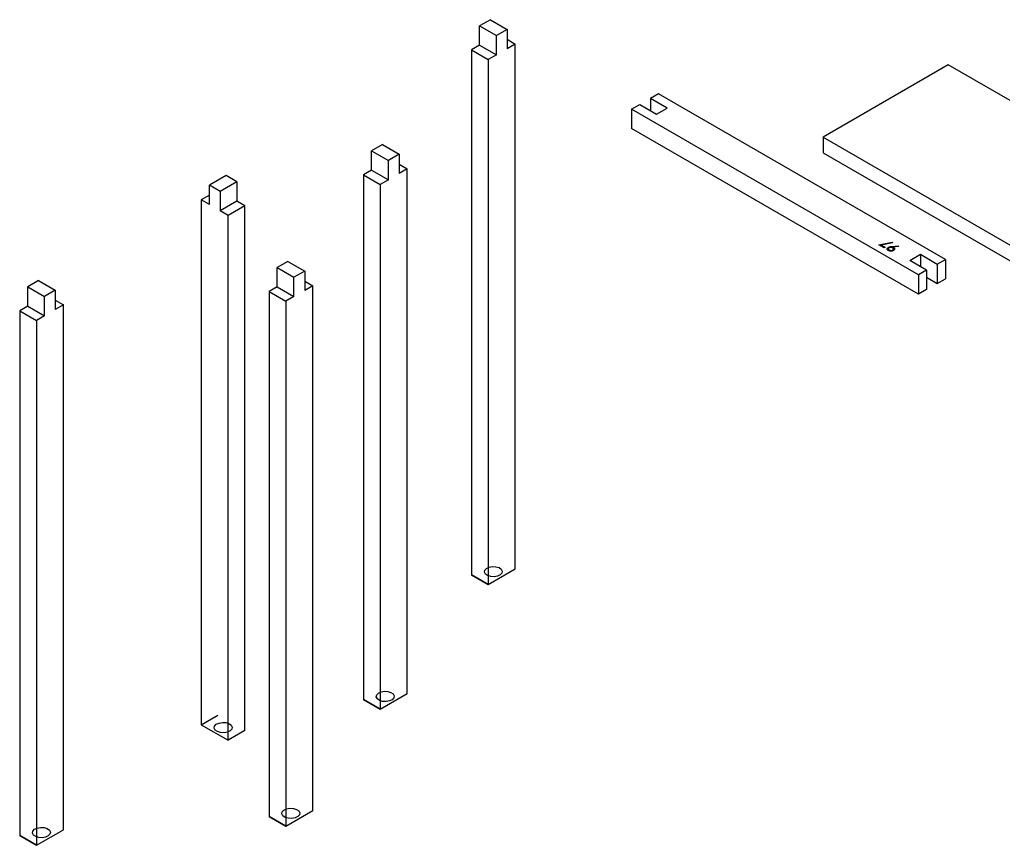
# Model space of a CAD drawing. Header units: millimetres. Extents: x 36 to 151, y 48 to 186.
# Drawn here: x 36.4 to 87.9, y 98.7 to 141.9 of the extents above; entities that cross this region are included whole.
import ezdxf

# ---------------------------------------------------------------- set-up
doc = ezdxf.new("R2010")
doc.units = ezdxf.units.MM

msp = doc.modelspace()

# ---------------------------------------------------------------- linework, layer by layer
at = {"color": 7, "linetype": 'Continuous', "lineweight": 25}
for p, q in [((61.081, 141.927), (60.515, 141.6)), ((61.081, 141.927), (61.957, 141.42)), ((60.515, 140.587), (60.515, 141.6)), ((60.515, 141.6), (61.392, 141.094)), ((61.957, 141.42), (61.392, 141.094)), ((61.957, 141.42), (61.957, 140.408)), ((61.392, 140.081), (61.392, 141.094)), ((61.957, 140.898), (62.382, 140.653)), ((62.382, 140.653), (61.957, 140.408)), ((62.382, 113.183), (62.382, 140.653)), ((60.515, 140.587), (60.091, 140.343)), ((60.091, 140.343), (60.967, 139.836)), ((60.091, 140.343), (60.091, 112.872)), ((60.515, 140.587), (61.392, 140.081)), ((61.392, 140.081), (60.967, 139.836)), ((60.967, 139.836), (60.967, 112.366)), ((85.056, 139.557), (78.506, 135.775)), ((89.679, 136.888), (85.056, 139.557)), ((69.885, 138.052), (69.461, 137.807)), ((84.904, 129.381), (69.885, 138.052)), ((70.338, 137.3), (69.461, 137.807)), ((69.461, 137.807), (69.461, 137.153)), ((68.471, 137.235), (68.895, 137.48)), ((68.471, 137.235), (68.471, 136.223)), ((83.49, 128.565), (68.471, 137.235)), ((68.895, 137.48), (69.772, 136.974)), ((69.772, 136.974), (70.338, 137.3)), ((83.49, 127.552), (68.471, 136.223)), ((78.506, 135.775), (93.786, 126.954)), ((78.506, 135.775), (78.506, 134.959)), ((55.424, 135.395), (54.858, 135.069)), ((54.858, 135.069), (55.735, 134.563)), ((54.858, 134.056), (54.858, 135.069)), ((55.424, 135.395), (56.3, 134.889)), ((78.506, 134.959), (93.786, 126.137)), ((56.3, 134.889), (55.735, 134.563)), ((55.735, 133.55), (55.735, 134.563)), ((56.3, 134.889), (56.3, 133.877)), ((54.858, 134.056), (54.434, 133.811)), ((54.858, 134.056), (55.735, 133.55)), ((56.3, 134.366), (56.725, 134.121)), ((56.725, 134.121), (56.3, 133.877)), ((56.725, 106.651), (56.725, 134.121)), ((47.235, 133.762), (46.359, 133.256)), ((47.801, 133.436), (46.924, 132.93)), ((47.801, 133.436), (47.235, 133.762)), ((47.801, 133.436), (47.801, 132.423)), ((54.434, 133.811), (54.434, 106.341)), ((54.434, 133.811), (55.311, 133.305)), ((55.735, 133.55), (55.311, 133.305)), ((46.359, 132.244), (46.359, 133.256)), ((46.924, 132.93), (46.359, 133.256)), ((46.924, 132.93), (46.924, 131.917)), ((55.311, 133.305), (55.311, 105.835)), ((46.359, 132.734), (45.934, 132.489)), ((46.359, 132.244), (45.934, 132.489)), ((45.934, 132.489), (45.934, 105.019)), ((47.801, 132.423), (46.924, 131.917)), ((48.225, 132.178), (47.801, 132.423)), ((47.349, 131.672), (46.924, 131.917)), ((48.225, 132.178), (47.349, 131.672)), ((48.225, 104.708), (48.225, 132.178)), ((47.349, 104.202), (47.349, 131.672)), ((81.419, 130.142), (82.116, 130.272)), ((81.695, 129.983), (81.419, 130.142)), ((82.131, 130.241), (81.533, 130.13)), ((81.533, 130.13), (81.741, 130.01)), ((81.533, 130.077), (81.533, 130.13)), ((81.741, 130.01), (81.695, 129.983)), ((81.908, 129.843), (81.908, 130.006)), ((81.912, 129.934), (81.912, 129.845)), ((81.958, 129.826), (81.958, 129.872)), ((82.092, 130.052), (82.432, 130.089)), ((82.092, 129.993), (82.092, 130.052)), ((82.116, 130.272), (82.131, 130.241)), ((82.116, 130.238), (82.116, 130.272)), ((82.442, 130.058), (82.135, 130.025)), ((82.135, 129.975), (82.135, 130.025)), ((82.147, 129.827), (82.147, 129.865)), ((82.18, 129.84), (82.18, 129.912)), ((82.185, 129.836), (82.185, 129.999)), ((82.432, 130.089), (82.442, 130.058)), ((82.432, 130.057), (82.432, 130.089)), ((83.037, 129.316), (83.603, 129.643)), ((83.914, 128.81), (83.037, 129.316)), ((83.603, 129.643), (84.48, 129.136)), ((83.603, 129.643), (83.603, 128.989)), ((84.48, 129.136), (84.904, 129.381)), ((84.904, 129.381), (84.904, 128.369)), ((50.478, 129.274), (49.912, 128.948)), ((49.912, 127.935), (49.912, 128.948)), ((49.912, 128.948), (50.789, 128.442)), ((50.478, 129.274), (51.354, 128.768)), ((83.914, 128.81), (83.49, 128.565)), ((83.914, 128.81), (83.914, 127.797)), ((84.48, 129.136), (84.48, 128.124)), ((37.417, 128.266), (36.851, 127.939)), ((37.417, 128.266), (38.294, 127.76)), ((51.354, 128.768), (50.789, 128.442)), ((50.789, 127.429), (50.789, 128.442)), ((51.354, 128.768), (51.354, 127.756)), ((83.49, 128.565), (83.49, 127.552)), ((83.914, 128.45), (84.48, 128.124)), ((84.48, 128.124), (84.904, 128.369)), ((36.851, 127.939), (37.728, 127.433)), ((36.851, 126.927), (36.851, 127.939)), ((38.294, 127.76), (37.728, 127.433)), ((38.294, 127.76), (38.294, 126.747)), ((49.912, 127.935), (49.488, 127.69)), ((49.912, 127.935), (50.789, 127.429)), ((51.354, 128.245), (51.779, 128.001)), ((51.779, 128.001), (51.354, 127.756)), ((51.779, 100.53), (51.779, 128.001)), ((83.914, 127.797), (83.49, 127.552)), ((37.728, 126.421), (37.728, 127.433)), ((38.294, 127.237), (38.718, 126.992)), ((49.488, 127.69), (49.488, 100.22)), ((49.488, 127.69), (50.364, 127.184)), ((50.789, 127.429), (50.364, 127.184)), ((36.851, 126.927), (36.427, 126.682)), ((36.851, 126.927), (37.728, 126.421)), ((38.718, 126.992), (38.294, 126.747)), ((38.718, 99.522), (38.718, 126.992)), ((50.364, 127.184), (50.364, 99.714)), ((36.427, 126.682), (36.427, 99.212)), ((36.427, 126.682), (37.304, 126.176)), ((37.728, 126.421), (37.304, 126.176)), ((37.304, 126.176), (37.304, 98.706)), ((60.091, 112.872), (60.967, 112.366)), ((60.967, 112.366), (62.382, 113.183)), ((55.311, 105.835), (56.725, 106.651)), ((54.434, 106.341), (55.311, 105.835)), ((45.934, 105.019), (47.349, 104.202)), ((48.225, 104.708), (47.349, 104.202)), ((50.364, 99.714), (51.779, 100.53)), ((49.488, 100.22), (50.364, 99.714)), ((37.304, 98.706), (38.718, 99.522)), ((36.427, 99.212), (37.304, 98.706))]:
    msp.add_line(p, q, dxfattribs=at)
at = {"color": 7, "linetype": 'Continuous'}
for p, q in [((60.967, 112.366), (60.091, 112.872)), ((55.311, 105.835), (54.434, 106.341)), ((45.934, 105.019), (46.811, 105.525)), ((50.364, 99.714), (49.488, 100.22)), ((37.304, 98.706), (36.427, 99.212))]:
    msp.add_line(p, q, dxfattribs=at)
at = {"color": 7, "linetype": 'Continuous', "flags": 128}
for points in [[(60.814, 112.904), (60.761, 113.006), (60.78, 113.111), (60.866, 113.204), (61.008, 113.271), (61.184, 113.302), (61.366, 113.291), (61.528, 113.241), (61.644, 113.159), (61.697, 113.058), (61.678, 112.952), (61.592, 112.859), (61.45, 112.792), (61.274, 112.762), (61.092, 112.772), (60.93, 112.822), (60.814, 112.904)], [(55.157, 106.373), (55.104, 106.474), (55.123, 106.58), (55.21, 106.673), (55.352, 106.74), (55.527, 106.77), (55.71, 106.76), (55.871, 106.71), (55.987, 106.628), (56.04, 106.526), (56.022, 106.421), (55.935, 106.328), (55.793, 106.261), (55.617, 106.23), (55.435, 106.241), (55.273, 106.291), (55.157, 106.373)], [(46.866, 105.107), (47.042, 105.138), (47.224, 105.127), (47.386, 105.077), (47.502, 104.995), (47.555, 104.894), (47.536, 104.788), (47.45, 104.695), (47.308, 104.628), (47.132, 104.597), (46.949, 104.608), (46.788, 104.658), (46.672, 104.74), (46.619, 104.842), (46.637, 104.947), (46.724, 105.04), (46.866, 105.107)], [(50.211, 100.252), (50.158, 100.353), (50.177, 100.459), (50.263, 100.552), (50.405, 100.619), (50.581, 100.65), (50.764, 100.639), (50.925, 100.589), (51.041, 100.507), (51.094, 100.405), (51.076, 100.3), (50.989, 100.207), (50.847, 100.14), (50.671, 100.109), (50.489, 100.12), (50.327, 100.17), (50.211, 100.252)], [(37.151, 99.244), (37.098, 99.345), (37.116, 99.45), (37.203, 99.544), (37.345, 99.611), (37.521, 99.641), (37.703, 99.631), (37.865, 99.58), (37.981, 99.498), (38.033, 99.397), (38.015, 99.292), (37.928, 99.198), (37.786, 99.132), (37.611, 99.101), (37.428, 99.112), (37.267, 99.162), (37.151, 99.244)]]:
    msp.add_lwpolyline(points, dxfattribs=at)
at = {"color": 7, "linetype": 'Continuous', "lineweight": 25}
for points, knots in [([(81.909, 129.846), (81.891, 129.859), (81.855, 129.886), (81.846, 129.934), (81.865, 129.976), (81.894, 129.996), (81.908, 130.006)], [0, 0, 0, 0, 0.27973, 0.559163, 0.779612, 1, 1, 1, 1]), ([(81.908, 130.006), (81.926, 130.015), (81.956, 130.029), (82.005, 130.04), (82.048, 130.047), (82.077, 130.051), (82.092, 130.052)], [0, 0, 0, 0, 0.339295, 0.559425, 0.779695, 1, 1, 1, 1]), ([(82.19, 129.843), (82.167, 129.832), (82.12, 129.811), (82.036, 129.808), (81.963, 129.821), (81.927, 129.838), (81.909, 129.846)], [0, 0, 0, 0, 0.279538, 0.558851, 0.779452, 1, 1, 1, 1]), ([(81.946, 129.981), (81.934, 129.972), (81.91, 129.953), (81.911, 129.92), (81.927, 129.892), (81.947, 129.878), (81.958, 129.872)], [0, 0, 0, 0, 0.2787219, 0.5585693, 0.7791712, 1, 1, 1, 1]), ([(82.132, 129.977), (82.117, 129.984), (82.087, 129.999), (82.032, 130.004), (81.981, 129.998), (81.958, 129.987), (81.946, 129.981)], [0, 0, 0, 0, 0.280319, 0.55953, 0.779753, 1, 1, 1, 1]), ([(81.958, 129.872), (81.973, 129.864), (82.004, 129.85), (82.059, 129.844), (82.111, 129.848), (82.135, 129.859), (82.147, 129.865)], [0, 0, 0, 0, 0.280092, 0.560011, 0.780131, 1, 1, 1, 1]), ([(82.147, 129.865), (82.159, 129.875), (82.183, 129.894), (82.181, 129.928), (82.163, 129.956), (82.142, 129.97), (82.132, 129.977)], [0, 0, 0, 0, 0.278472, 0.558424, 0.779098, 1, 1, 1, 1]), ([(82.135, 130.025), (82.145, 130.02), (82.162, 130.012), (82.178, 130.003), (82.185, 129.999)], [0, 0, 0, 0, 0.5599442, 1, 1, 1, 1]), ([(82.185, 129.999), (82.203, 129.986), (82.239, 129.961), (82.249, 129.914), (82.233, 129.873), (82.204, 129.853), (82.19, 129.843)], [0, 0, 0, 0, 0.279814, 0.559489, 0.779635, 1, 1, 1, 1])]:
    msp.add_open_spline(points, degree=3, knots=knots, dxfattribs=at)

doc.saveas('drawing.dxf')
